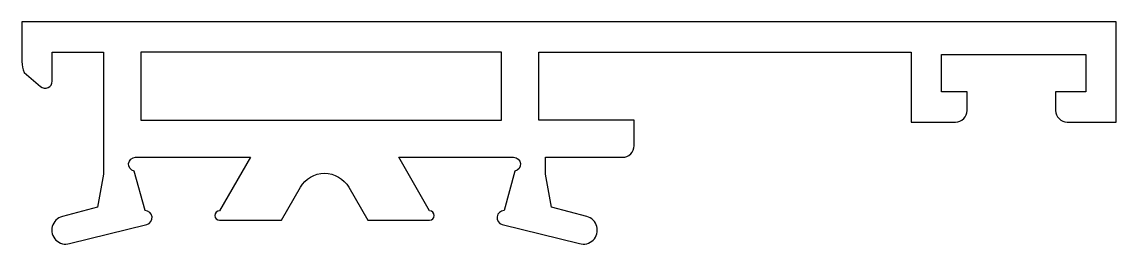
# Model space of a CAD drawing. Extents: x 149.4 to 196.4, y 224.4 to 233.9.
import ezdxf

# ---------------------------------------------------------------- set-up
doc = ezdxf.new("R2010")
doc.units = 0
doc.layers.get('0').update_dxf_attribs({"linetype": 'CONTINUOUS'})

msp = doc.modelspace()

# ---------------------------------------------------------------- linework, layer by layer
msp.add_lwpolyline([(157.892, 225.395), (160.548, 225.395), (161.364, 226.809, -0.57735), (163.443, 226.809), (164.259, 225.395), (166.914, 225.395, 1), (166.914, 225.795), (165.587, 228.095), (170.52, 228.095, -0.910393), (170.575, 227.501), (170.114, 225.806, 0.888706), (170.038, 225.215), (173.353, 224.393, 1.019099), (173.665, 225.551), (172.154, 225.948), (171.9, 227.373, -0.044206), (171.892, 227.461), (171.892, 228.095), (175.202, 228.095, 0.414214), (175.702, 228.595), (175.702, 229.695), (171.602, 229.695), (171.602, 232.609), (187.605, 232.609), (187.605, 229.609), (189.505, 229.609, 0.414214), (190.005, 230.109), (190.005, 230.909), (188.905, 230.909), (188.905, 232.509), (195.105, 232.509), (195.105, 230.909), (193.805, 230.909), (193.805, 230.109, 0.414214), (194.305, 229.609), (196.405, 229.609), (196.405, 233.909), (149.402, 233.909), (149.402, 232.21, 0.112374), (149.507, 231.732), (150.207, 231.133, 0.640503), (150.702, 231.36), (150.702, 232.609), (152.915, 232.609), (152.915, 227.461, -0.044206), (152.907, 227.373), (152.652, 225.948), (151.141, 225.551, 1.019099), (151.454, 224.393), (154.768, 225.215, 0.888706), (154.693, 225.806), (154.231, 227.501, -0.910393), (154.287, 228.095), (159.22, 228.095), (157.892, 225.795, 1)], format="xyb", close=True)
msp.add_lwpolyline([(154.515, 229.695), (170.002, 229.695), (170.002, 232.609), (154.515, 232.609)], close=True)

doc.saveas('drawing.dxf')
